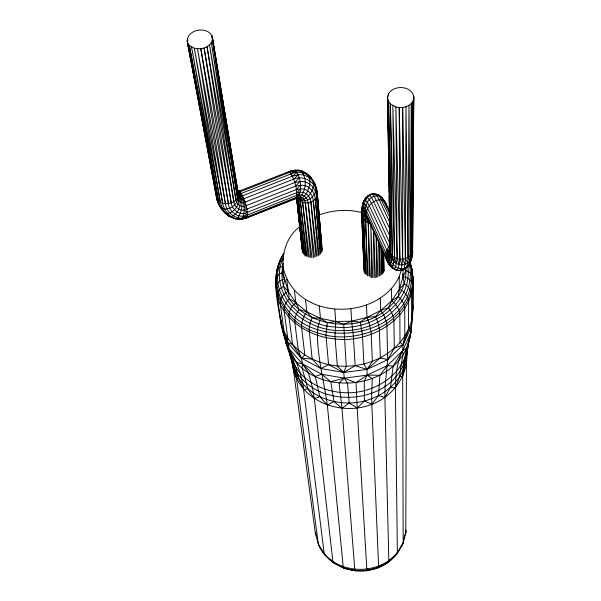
<?xml version="1.0" encoding="UTF-8"?>
<svg xmlns="http://www.w3.org/2000/svg" width="601" height="601" viewBox="0 0 601 601"><rect width="100%" height="100%" fill="white"/><g stroke="black" fill="none" stroke-linecap="round" stroke-linejoin="round"><path stroke-width="0.9" d="M412.579 249.453C413.278 258.205 408.905 271.915 397.975 270.465C387.48 268.655 381.184 253.254 390.184 245.741M283.905 253.141C271.194 272.268 276.347 296.488 279.976 317.448C282.387 338.603 293.265 357.512 296.503 378.42L318.297 543.86C330.392 574.924 376.542 580.25 396.607 554.22L397.366 552.372L395.39 387.953L399.612 376.609L401.002 365.333L403.106 354.492L402.595 350.796L403.128 344.696L408.507 329.303L408.62 301.499C408.402 296.023 404.368 291.147 399.289 289.329L391.664 300.876L388.426 307.795C352.84 341.916 270.675 320.506 283.356 263.02M202.762 122.717L187.196 40.943L216.39 196.722C217.014 203.551 221.837 211.958 229.77 208.134C235.352 205.752 239.942 199.374 238.199 193.191L212.514 37.848C209.554 25.61 187.369 28.51 187.196 40.943L216.39 196.722C218.306 210.898 232.993 223.857 247.432 217.615C247.905 208.502 244.772 198.443 239.499 191.005L237.425 191.449L239.499 191.005L238.394 191.336L241.399 193.394L291.117 173.847C304.166 167.822 316.817 179.857 317.245 192.778L322.113 249.182M412.429 273.695L412.136 269.518L410.175 262.314L410.483 264.643M216.39 196.722L216.405 194.378M389.553 211.477C386.548 203.769 381.049 191.058 370.479 194.311C362.238 197.834 361.254 208.179 361.637 216.007L364.108 271.885M412.587 247.687L413.804 98.526C414.059 84.794 390.349 83.794 387.592 96.528L390.026 251.12C386.052 261.766 400.221 275.431 408.89 265.026L410.22 255.65L411.339 103.417L412.992 101.088L413.804 98.526M409.732 262.337L409.191 264.004L410.521 262.299L411.775 253.509L411.339 103.417L408.958 105.34L405.998 106.73L402.678 107.496L402.655 259.144L401.265 268.842L399.83 270.72C394.211 270.367 390.38 265.184 389.275 260.038L390.537 256.589L389.891 233.639M316.614 535.521L315.743 534.447L315.765 532.629M412.587 183.681L412.707 174.343M413.188 136.99L413.721 95.905L412.579 251.105C413.616 258.663 407.313 266.784 399.222 264.605C385.669 260.834 390.92 243.66 389.809 233.706M280.614 319.371C281.584 329.498 287.646 338.491 288.983 348.663L288.533 350.18C313.504 403.722 410.558 388.99 410.949 327.124L410.776 330.648M389.891 253.577L390.049 248.641M292.98 363.274L292.92 366.017L315.33 533.215L318.695 545.017L325.276 555.249L324.202 553.431L302.896 383.844L300.064 372.883L296.594 362.456L286.031 343.479L284.769 337.424M409.168 341.173L410.844 332.691L411.64 320.784M408.207 344.305C406.727 355.356 406.096 367.053 399.612 376.609C393.001 386.781 382.912 394.324 371.666 398.696C346.522 408.417 314.218 401.536 298.772 378.427L296.503 378.42L291.913 360.089C294.257 398.914 338.423 417.41 371.824 404.323L378.525 395.608L379.9 375.249L387.405 365.596L402.595 350.796L406.659 347.979L410.844 332.691L410.971 327.229M284.836 280.81C280.209 261.66 283.206 238.98 299.937 226.539M227.756 214.925L228.545 215.977L235.239 218.824L241.903 219.049C246.215 210.989 243.743 199.817 239.446 192.072L237.628 191.666C242.992 199.141 240.054 215.406 230.01 216.841C224.143 213.175 219.665 207.736 218.479 200.734L189.353 45.406L187.865 43.302L217.141 198.939C222.212 207.676 239.078 203.792 238.199 193.191L215.519 57.628M406.449 357.978L405.773 533.11L405.735 531.292M364.033 269.428L361.734 208.923M404.743 267.978L405.96 270.48L410.408 272.809L412.94 276.918C412.917 323.022 356.566 347.28 317.29 332.684C284.025 323.27 264.26 285.032 283.274 254.554L281.711 257.348M410.686 332.413L410.603 334.179C406.922 348.114 405.713 362.463 402.67 376.504L403.173 542.613L397.178 553.476L388.426 562.1L378.638 567.306M406.584 355.199L406.772 351.502C408.853 374.769 393.362 396.375 371.824 404.323L364.401 400.987L364.326 381.139L367.091 375.152L367.001 369.42L363.921 363.996L362.388 334.336L360.172 322.174L366.986 317.426L380.651 310.477L388.426 307.795C399.65 297.983 407.29 283.116 405.698 267.971M407.2 349.519L407.283 347.874M412.023 254.291L412.534 249.483M401.363 270.149L402.632 270.322L404.105 268.414L405.044 264.425L405.367 258.588L405.998 106.73L408.034 257.386L407.651 263.178L406.704 267.114L405.239 269M405.96 270.48L403.038 276.678L399.289 289.329L398.223 296.654L391.664 300.876L380.651 310.477L375.437 316.524L366.986 317.426L351.66 321.197L343.727 324.322L335.764 321.497L320.461 318.32L317.914 326.613L317.388 335.245C317.839 358.97 324.082 381.8 327.342 405.097L343.314 567.757C358.466 573.076 375.723 570.785 388.855 561.492L384.873 397.456L390.545 387.269L393.129 366.137L402.595 350.796L410.844 332.691M411.625 256.544L411.467 259.114L410.671 260.15M409.724 262.066L412.136 269.518L413.255 279.3L413.007 307.524L411.512 326.32L403.128 344.696L387.675 359.721L367.001 369.42L343.727 372.492L320.859 368.526L301.319 358.076L287.541 342.555L287.819 338.318L284.078 310.785C283.642 306.194 285.963 301.717 289.412 298.795L288.315 291.53L284.611 279.052L281.756 272.989L283.356 269.594M284.498 334.802L284.589 336.56L282.658 330.37L282.801 328.567M241.903 219.049L246.831 217.712L297.713 197.909C302.521 190.059 301.274 176.897 294.926 170.203L288.352 171.751L293.844 170.353M360.172 322.174L351.66 321.197L335.764 321.497L327.297 322.805L320.461 318.32L306.848 311.911L299.148 309.53L295.887 302.754L288.315 291.53C283.371 293.446 279.698 298.637 280.261 304.008L284.1 331.669L287.819 338.318L292.567 344.493L298.276 350.075L304.85 354.973L312.182 359.082L320.13 362.328L328.552 364.642L337.311 365.986L346.229 366.325L355.153 365.656L363.921 363.996L372.365 361.366L380.328 357.828L387.675 353.441L394.271 348.287L400.003 342.48L404.781 336.109L408.507 329.303L411.512 326.32L412.369 315.578M412.579 312.896L413.007 307.524L412.617 303.873M239.904 218.328L240.941 219.102L247.432 217.615L296.316 198.187C297.645 189.232 294.693 178.617 289.066 171.533L238.905 191.171M390.537 256.589L388.584 101.667L387.645 99.15L387.592 96.528L389.14 192.643M276.182 277.407L275.671 282.049L276.182 285.67M390.199 247.357C387.119 251.353 386.18 256.882 387.653 261.705L389.132 263.313L390.387 263.463L391.334 262.126L392.325 255.658L390.357 103.913L388.584 101.667L392.325 255.658L393.91 261.736L393.234 264.891L392.137 266.416L390.688 266.228C387.397 261.255 387.307 254.659 389.794 249.325L369.292 205.7L367.316 202.131L365.551 200.366L364.116 200.509C360.9 207.563 361.614 215.459 362.095 223.039M394.233 268.805L395.263 269.924L397.028 270.165L398.38 268.362L399.86 259.144L399.222 107.579L395.864 106.97L390.357 103.913L394.496 257.386L393.91 261.736M335.764 321.497L334.982 336.387L337.311 365.986L343.727 372.492L344.223 378.172L347.551 383.355L349.173 403.008L357.174 408.026L366.918 570.785L355.326 570.837L344.245 568.208L332.954 562.296L314.308 398.703L312.467 387.607L308.275 372.485L302.536 363.958L288.983 348.663L282.658 330.37M299.148 309.53C296.285 313.279 294.475 318.004 294.858 322.767L298.276 350.075L301.319 358.076L302.536 363.958L302.025 367.804L307.84 388.749L314.308 398.703L319.845 396.645L327.342 405.097L333.961 401.521L341.984 408.289L354.793 569.523L355.326 570.837M362.576 206.233L363.102 202.522L365.761 197.706L367.324 197.534L369.577 195.4L372.162 194.108L374.896 193.762L376.932 195.723L379.186 199.727L389.726 222.302M364.409 271.584L362.215 214.632L362.561 212.243L362.012 208.923L362.801 207.383L363.102 203.814L364.386 203.701L365.971 205.294L367.737 208.502L386.939 250.316L388.562 252.69L389.223 252.743L389.711 252.014L390.425 249.61M366.062 274.492L363.515 217.269L364.326 214.339L362.801 207.383L363.913 207.3L365.28 208.69L366.805 211.477L385.947 253.239L388.028 256.304L388.87 256.387L389.508 255.455L390.357 248.829M367.962 276.024L365.408 219.515L366.047 217.254L364.326 214.339L365.077 214.302L366.001 215.256L369.277 220.582M387.653 261.705L388.982 264.372L392.776 268.482L394.399 268.7L395.638 267.017L397.148 258.588L395.864 106.97L399.86 259.144L402.167 264.913M412.94 276.918C415.93 317.08 371.448 343.622 335.118 338.964C315.255 337.056 295.489 327.575 284.078 310.785C279.044 303.911 273.215 291.462 283.492 286.316L284.611 279.052C280.419 279.615 276.685 282.861 276.032 287.113C278.902 305.721 279.931 325.013 287.541 342.555L292.567 344.493L301.319 358.076L312.182 359.082L320.859 368.526L328.552 364.642L343.727 372.492L355.153 365.656L367.001 369.42L380.328 357.828L379.284 328.056L377.826 322.136L375.437 316.524M370.291 277.084L368.255 222.926L367.782 221.206L368.27 219.523L368.706 219.508C362.696 213.979 362.508 203.889 367.324 197.534L369.239 199.427L371.373 203.273L390.334 244.299M378.525 395.608L384.873 397.456L385.098 386.308L387.675 359.721L394.271 348.287L403.128 344.696L404.781 336.109L404.766 308.441C404.563 303.753 401.859 299.486 398.223 296.654M327.297 322.805L325.967 335.027L328.552 364.642M406.659 347.979L403.406 364.845L402.67 376.504L399.612 376.609M408.124 345.981C404.308 374.273 375.482 392.716 348.355 392.776C332.849 392.971 317.133 388.073 305.218 377.969C294.52 369.352 290.05 356.085 286.031 343.479M407.072 351.983C397.99 411.715 298.554 413.007 289.502 352.336M403.669 539.458L405.059 534.206M399.304 290.801L399.214 276.813L401.235 270.007M302.994 253.036L297.187 198.307C302.363 207.661 321.43 201.666 316.419 190.66M390.011 250.549L390.447 249.122M362.223 212.236L361.689 213.708L362.102 222.092M408.507 329.303L411.144 322.189L412.654 314.886L412.887 286.797C412.842 281.501 408.177 277.151 403.038 276.678L402.97 273.921M343.727 372.492L346.229 366.325L343.727 324.322M402.595 350.796C396.93 362.268 395.601 375.302 395.39 387.953L390.545 387.269M289.412 298.795L295.887 302.754L306.848 311.911L312.077 317.741L310.011 323.443L309.109 329.386L312.182 359.082M361.607 211.785L362.215 214.632L361.637 216.007L362.335 218.231L364.769 273.53M281.508 258.002L278.451 264.996L278.451 267.325M283.507 256.935C267.257 291.387 301.341 325.78 335.178 326.982C370.073 331.647 413.06 304.857 407.801 266.168M367.151 197.12L367.932 195.588L369.577 195.4L371.591 197.368L390.53 237.387M403.173 542.613C388.997 577.411 333.247 578.62 318.297 543.86M407.47 266.844L408.763 264.718M282.973 266.498C293.363 320.295 376.707 322.782 399.214 276.813M367.001 369.42L372.365 361.366L371.08 331.662L369.022 322.557L366.986 317.426M306.848 311.911C303.242 316.291 301.266 322.076 301.634 327.755L304.85 354.973L301.319 358.076M399.289 289.329L404.188 283.905L403.038 276.678M322.189 251.143L317.336 195.025C317.14 183.162 304.602 174.343 293.506 179.196L243.788 198.796C241.392 200.193 238.469 198.09 238.206 195.528L212.514 37.848C212.807 41.642 210.177 44.872 207.06 46.713L233.827 201.688C234.473 207.638 241.339 212.438 246.868 209.148L296.316 189.57L300.357 185.266C308.426 184.394 314.901 191.561 315.307 199.262L320.739 253.337M233.827 201.688L209.531 44.902L235.938 199.938C236.418 204.535 241.745 208.322 246.012 205.715L295.579 186.115L299.959 181.525C309.004 180.563 316.224 188.616 316.674 197.241L321.76 251.323M231.242 202.965L207.06 46.713L204.1 48.02L231.242 202.965C232.084 210.373 240.565 216.172 247.462 212.243L296.774 192.688L300.425 188.924C307.374 188.158 312.971 194.311 313.331 200.944L319.116 255.079M235.938 199.938L211.334 42.716L237.433 197.834C237.786 201.267 241.767 204.137 244.96 202.184L294.625 182.576L299.26 177.956M364.401 400.987L357.174 408.026L356.017 382.724L367.091 375.152L387.405 365.596L393.129 366.137M387.735 562.228L395.03 555.204M364.657 199.893L365.709 198.893M379.9 375.249L367.091 375.152L344.223 378.172L339.084 383.025L341.984 408.289L349.173 403.008M217.141 198.939L189.353 45.406L194.348 48.268L200.839 48.741L228.38 203.664C229.424 212.544 239.483 219.245 247.762 214.79L296.924 195.272L300.162 192.23C305.917 191.584 310.582 196.662 310.897 202.161L316.96 255.988M293.506 179.196L298.314 174.838C309.485 172.968 322.151 187.625 312.415 196.767C308.786 200.764 301.124 202.95 297.42 197.969M295.887 302.754C291.41 305.962 288.533 311.528 288.976 317.073L292.567 344.493M362.215 214.632L363.515 217.269L362.335 218.231L363.748 220.214L365.769 221.814L370.794 223.444M218.479 200.734L191.569 47.096L220.342 202.191L222.287 208.262L225.585 213.25C235.637 214.444 242.316 200.035 237.695 191.907C237.936 194.206 239.994 197.06 242.571 195.798L292.311 176.213L297.187 172.397M238.492 192.012C243.202 199.69 243.36 212.386 236.561 218.794C229.116 217.141 223.993 210.478 222.633 203.206L197.511 48.824L225.435 203.754C226.69 213.994 238.161 221.453 247.755 216.615L296.766 197.151L299.591 194.942C304.174 194.423 307.9 198.458 308.163 202.838L314.511 256.852M291.117 173.847L296.06 170.894C306.179 169.692 317.591 180.09 312.062 190.337C309.996 195.498 303.663 202.101 297.856 198.255L298.532 200.028L305.15 255.951M309.305 256.965L302.619 202.402C302.528 198.893 298.622 196.903 295.594 198.338L298.757 196.88C302.265 196.482 305.12 199.562 305.338 202.92L311.957 257.656M318.68 215.135C332.443 209.952 347.836 208.855 362.118 212.671M240.941 219.102L242.616 218.373M281.756 272.989L279.495 273.966L276.347 277.437C278.714 358.294 421.256 348.017 411.174 267.4L408.289 264.846M369.119 221.724L365.408 219.515L363.748 220.214L365.461 273.59M239.446 192.072L294.926 170.203C305.113 168.52 312.76 177.836 308.861 187.317C307.607 192.771 303.22 200.554 296.639 198.007M405.134 364.394L406.238 363.943L406.051 356.633M395.691 554.565L396.607 554.22L402.94 543.785L406.021 531.87L405.975 530.037M296.594 362.456L302.536 363.958L315.232 376.414L321.745 374.258L344.223 378.172L356.017 382.724M282.478 266.296C278.579 266.874 275.844 270.75 276.49 274.612M369.72 222.468L368.255 222.926L369.247 276.114M367.782 221.206L365.769 221.814L367.113 275.288M366.813 570.672L378.292 567.757L378.585 566.247L371.824 404.323L371.666 393.347L372.335 378.63L367.091 375.152M302.536 363.958L321.745 374.258L330.775 381.74L344.223 378.172M238.184 192.673L239.641 193.56L241.399 193.394M292.311 176.213L298.314 174.838M289.066 171.533L294.926 170.203M290.005 172.247L296.06 170.894M283.514 259.895L280.321 261.315C266.235 300.23 307.592 333.127 343.892 330.505C378.517 331.406 417.687 301.349 409.161 263.922M307.84 388.749L303.79 389.583C298.637 378.014 291.868 367.023 290.493 354.147M294.625 182.576L299.959 181.525M296.316 198.187L297.713 197.909M295.579 186.115L300.357 185.266M296.316 189.57L300.425 188.924M397.975 270.465L399.815 270.195M296.774 192.688L300.162 192.23M296.766 197.151L298.757 196.88M296.924 195.272L299.591 194.942M370.479 194.311L372.162 194.108L374.22 196.106L389.741 228.628M242.804 218.065L247.432 217.615M344.245 568.208L343.314 567.757M297.75 198.075L299.17 197.999C306.292 191.959 307.787 176.874 300.44 170.631L297.285 170.624M312.077 317.741L320.461 318.32M389.794 249.325L390.289 249.362L389.223 252.743L388.87 256.387L389.275 260.038L388.223 259.925L385.647 256.124L366.565 214.422L365.288 212.093L364.146 210.913L363.214 210.974L362.561 212.243L363.793 215.353L365.633 218.035L369.269 220.762M243.488 216.172L247.755 216.615M334.336 562.994L332.954 562.296M373.221 193.958L375.054 194.356M238.394 191.336L240.347 191.764M380.328 357.828L387.675 359.721L386.856 323.586L383.814 315.014L380.651 310.477M243.901 213.49L247.762 214.79M244.021 210.215L247.462 212.243M404.188 283.905C408.147 285.806 411.234 289.757 411.339 294.242L411.512 326.32M403.128 344.696L400.003 342.48L399.838 314.932C399.5 309.327 396.284 304.023 391.664 300.876M225.36 212.769L222.693 210.605L221.859 208.224M243.826 206.564L246.868 209.148M298.735 198.488L300.38 201.425L307.013 256.221M330.325 559.283L332.33 561.139M377.586 194.371L381.875 197.639L389.748 213.693M305.323 172.818L310.942 177.513L313.73 182.757M368.27 219.523L366.047 217.254L366.633 217.231L368.774 219.538M240.513 193.612L242.571 195.798M243.337 202.815L246.012 205.715M283.492 286.316L288.315 291.53M380.05 195.896C383.198 199.014 386.112 202.725 386.909 207.157M363.515 217.269L365.408 219.515M314.18 183.305L315.074 184.394M242.579 199.239L244.96 202.184M241.617 196.091L243.788 198.796M293.243 366.437L292.537 362.478M388.426 307.795C391.476 311.483 393.655 316.043 393.925 320.866L394.271 348.287M219.891 205.264L218.418 203.04L218.373 201.29M368.143 219.433C361.156 211.026 367.429 193.289 379.547 196.242L389.914 217.615M390.057 264.906L390.875 266.416M407.651 263.178L405.367 258.588L402.678 107.496L399.222 107.579L402.655 259.144L405.044 264.425M386.052 258.761L387.142 260.984L367.023 217.134C362.591 206.211 381.034 191.967 386.646 205.332M409.807 261.247L408.034 257.386L408.958 105.34L410.22 255.65L411.377 258.776M288.983 348.663L295.775 367.256L298.772 378.427M237.68 191.711L238.199 193.191M281.118 323.999L287.541 342.555M399.222 264.605L397.148 258.588L392.844 105.723L394.496 257.386L396.405 263.523M315.33 533.215L315.743 534.447M390.026 251.12L391.912 259.369M410.723 265.544L412.444 271.87M315.232 376.414L319.845 396.645M412.031 251.406L412.354 252.901M281.471 324.668L279.886 315.615M412.248 255.928L411.775 253.509L412.992 101.088L412.579 251.105C410.423 260.774 395.308 261.938 390.8 253.509L387.645 99.15M203.115 124.55L203.987 129.147M204.34 130.98L206.962 144.766M207.315 146.599L207.661 148.439M208.539 153.037L209.411 157.627M209.764 159.468L210.635 164.058M210.989 165.899L211.334 167.732M212.731 175.086L213.085 176.919M213.956 181.517L214.309 183.358M222.633 203.206L194.348 48.268L220.342 202.191M330.775 381.74L333.961 401.521M213.363 44.722L213.055 42.874L213.34 44.752M215.211 55.788L213.671 46.562L214.557 52.159M238.206 195.528L212.348 40.312L237.433 197.834M214.865 54.007L215.173 55.863M215.474 57.711L215.782 59.559M216.082 61.415L216.39 63.263M216.691 65.118L216.999 66.966M217.307 68.814L217.607 70.67M217.915 72.518L218.216 74.366M218.524 76.222L218.832 78.07M219.132 79.925L220.507 88.249M220.807 90.105L221.115 91.953M221.416 93.801L221.724 95.657M222.032 97.505L222.332 99.36M222.64 101.208L222.941 103.056M223.249 104.912L223.557 106.76M223.857 108.608L224.165 110.464M224.466 112.312L224.774 114.167M225.075 116.016L225.383 117.864M226.299 123.423L226.6 125.271M226.908 127.119L227.208 128.975M227.516 130.823L227.824 132.671M228.125 134.526L228.433 136.374M228.733 138.23L229.041 140.078M229.342 141.926L229.65 143.782M230.416 148.409L230.716 150.258M231.024 152.106L231.325 153.961M231.633 155.809L231.933 157.665M232.241 159.513L232.549 161.361M232.85 163.217L233.158 165.065M233.458 166.913L233.766 168.768M234.067 170.616L234.375 172.472M234.683 174.32L234.983 176.168M225.435 203.754L200.839 48.741L204.1 48.02L228.38 203.664M351.66 321.197L353.358 336.042L355.153 365.656M286.715 279.074L288.382 292.063M294.385 290.381L296.06 304.204M297.187 198.307L303.573 253.922M302.581 251.962L296.586 198.037L302.386 251.909M305.496 299.614L306.908 312.437M300.147 229.281L296.714 197.646L302.16 248.912M300.35 231.145L300.755 234.863M300.958 236.726L301.364 240.445M301.559 242.308L301.965 246.027M298.532 200.028L304.271 254.779M302.619 202.402L308.23 257.175M300.38 201.425L306.052 256.191M305.338 202.92L310.777 257.679M319.289 306.074L320.513 318.846M308.163 202.838L313.429 257.619M310.897 202.161L315.991 256.988M313.331 200.944L318.282 255.831M315.307 199.262L320.145 254.238M316.674 197.241L321.452 252.322M317.245 192.778L320.498 231.768M320.649 233.624L321.114 239.198M321.272 241.054L321.655 245.696M334.802 309.275L335.809 322.023M350.916 308.959L351.69 321.723M362.29 225.818L362.711 234.202M362.989 239.791L363.312 246.312M363.688 253.765L363.921 258.422M366.46 305.15L367.008 317.952M362.215 225.841L362.704 237.034M362.824 239.829L363.312 251.03M363.395 252.893L363.921 265.026M372.763 277.594L370.825 224.376L371.621 277.805M376.451 236.907L377.804 277.016M373.687 230.904L375.325 277.572M379.156 243.255L380.14 275.912M381.297 246.335L382.056 274.341M380.305 298.141L380.658 311.01M382.882 250.917L383.408 272.418M383.701 252.495L384.129 271.216M383.491 252.548L383.814 271.299M389.193 195.445L389.748 229.973M391.484 288.457L391.672 301.409M382.506 249.978L382.829 273.342M376.143 236.043L376.654 277.301M373.506 229.973L374.138 277.594M389.087 156.778L389.147 162.405M389.486 195.212L389.741 219.583M380.891 246.47L381.222 274.619M378.728 241.422L379.118 275.987M403.023 269.428L403.038 277.489M187.745 40.32L187.392 38.479L187.737 40.327M212.739 41.033L211.815 35.497L212.731 41.056M388.456 95.852L388.426 93.981L388.449 95.852"/></g></svg>
